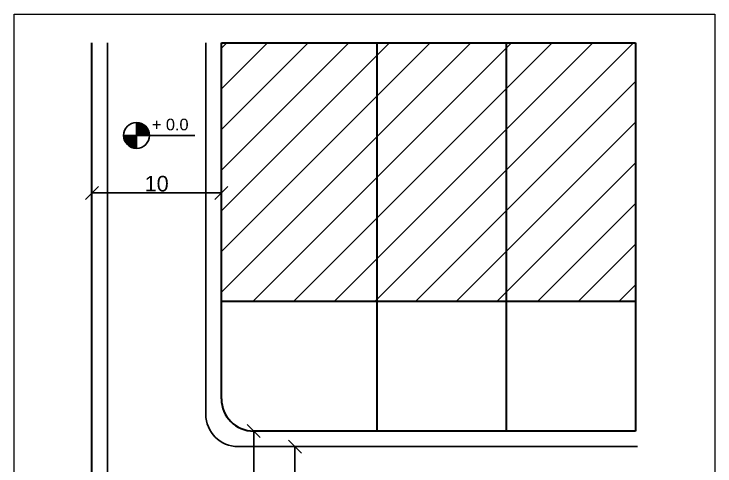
# Model space of a CAD drawing. Header units: millimetres. Extents: x 2099.4 to 2153.6, y 2404.8 to 2485.8.
# Drawn here: x 2099.4 to 2153.6, y 2450.9 to 2485.8 of the extents above; entities that cross this region are included whole.
import ezdxf

# ---------------------------------------------------------------- set-up
doc = ezdxf.new("R2010")
doc.units = ezdxf.units.MM
doc.styles.get("Standard").update_dxf_attribs({"font": 'arial.ttf'})
doc.dimstyles.new('ISO-25', dxfattribs={"dimtxt": 1.2, "dimasz": 1, "dimexe": 0.05, "dimexo": 0.5, "dimgap": 0.1, "dimtad": 1, "dimtxsty": 'Standard', "dimblk": 'OBLIQUE', "dimcen": 2.5, "dimadec": 0, "dimazin": 0, "dimtfac": 1, "dimtmove": 0, "dimatfit": 3, "dimldrblk": 'OBLIQUE', "dimfxl": 0.05, "dimfxlon": 1, "dimarcsym": 0})

# ---------------------------------------------------------------- blocks, each defined once
blk = doc.blocks.new('_Oblique')
at = {"color": 0, "linetype": 'ByBlock', "lineweight": -2}
blk.add_line((-0.5, -0.5), (0.5, 0.5), dxfattribs=at)
blk = doc.blocks.new('*D8')
at = {"color": 0, "lineweight": -2, "transparency": 16777216}
for p, q in [((2105.451, 2472.057), (2105.451, 2471.957)), ((2105.451, 2472.007), (2115.451, 2472.007)), ((2115.451, 2472.057), (2115.451, 2471.957))]:
    blk.add_line(p, q, dxfattribs=at)
at = {"layer": 'Defpoints', "color": 0, "lineweight": 30, "transparency": 16777216}
for p in [(2105.451, 2483.615), (2115.451, 2478.615), (2115.451, 2472.007)]:
    blk.add_point(p, dxfattribs=at)
at = {"color": 0, "lineweight": -2, "transparency": 16777216, "rotation": 180}
blk.add_blockref('_Oblique', (2105.451, 2472.007), dxfattribs=at)
at = {"color": 0, "lineweight": -2, "transparency": 16777216}
blk.add_blockref('_Oblique', (2115.451, 2472.007), dxfattribs=at)
at = {"color": 0, "transparency": 16777216, "insert": (2110.451, 2472.72), "char_height": 1.2, "attachment_point": 5}
blk.add_mtext('10', dxfattribs=at)
blk = doc.blocks.new('*D25')
at = {"color": 0, "lineweight": -2, "transparency": 16777216}
for p, q in [((2117.951, 2453.615), (2118.001, 2453.615)), ((2117.951, 2443.615), (2117.951, 2453.615)), ((2117.951, 2443.615), (2118.001, 2443.615))]:
    blk.add_line(p, q, dxfattribs=at)
at = {"layer": 'Defpoints', "color": 0, "lineweight": 30, "transparency": 16777216}
for p in [(2117.951, 2453.615), (2117.951, 2453.615), (2117.951, 2443.615)]:
    blk.add_point(p, dxfattribs=at)
at = {"color": 0, "lineweight": -2, "transparency": 16777216}
for p, rotation in [((2117.951, 2453.615), 90), ((2117.951, 2443.615), 270)]:
    blk.add_blockref('_Oblique', p, dxfattribs=dict(at, rotation=rotation))
at = {"color": 0, "lineweight": 9, "transparency": 16777216, "insert": (2117.238, 2448.615), "char_height": 1.2, "attachment_point": 5, "rotation": 90}
blk.add_mtext('10', dxfattribs=at)
blk = doc.blocks.new('*D26')
at = {"color": 0, "lineweight": -2, "transparency": 16777216}
for p, q in [((2121.088, 2452.415), (2121.188, 2452.415)), ((2121.138, 2444.815), (2121.138, 2452.415)), ((2121.088, 2444.815), (2121.188, 2444.815))]:
    blk.add_line(p, q, dxfattribs=at)
at = {"layer": 'Defpoints', "color": 0, "lineweight": 30, "transparency": 16777216}
for p in [(2120.039, 2452.415), (2121.138, 2452.415), (2120.039, 2444.815)]:
    blk.add_point(p, dxfattribs=at)
at = {"color": 0, "lineweight": -2, "transparency": 16777216}
for p, rotation in [((2121.138, 2452.415), 90), ((2121.138, 2444.815), 270)]:
    blk.add_blockref('_Oblique', p, dxfattribs=dict(at, rotation=rotation))
at = {"color": 0, "lineweight": 9, "transparency": 16777216, "insert": (2120.316, 2448.615), "char_height": 1.2, "attachment_point": 5, "rotation": 90}
blk.add_mtext('7,6', dxfattribs=at)

msp = doc.modelspace()

# ---------------------------------------------------------------- hatches: boundary and pattern name
at = {"lineweight": 5}
h = msp.add_hatch(dxfattribs=at)
h.set_pattern_fill('ANSI31', color=256, scale=0.7)
h.paths.add_polyline_path([(2147.451, 2483.615), (2137.451, 2483.615), (2137.451, 2463.615), (2147.451, 2463.615)])
h.paths.add_polyline_path([(2137.451, 2483.615), (2127.451, 2483.615), (2127.451, 2463.615), (2137.451, 2463.615)])
h.paths.add_polyline_path([(2127.451, 2483.615), (2115.451, 2483.615), (2115.451, 2463.615), (2127.451, 2463.615)])
h.paths.add_polyline_path([(2145.451, 2443.615), (2135.451, 2443.615), (2135.451, 2423.615), (2145.451, 2423.615)])
h.paths.add_polyline_path([(2125.451, 2443.615), (2117.951, 2443.615, 0.414214), (2115.451, 2441.115), (2115.451, 2423.615), (2125.451, 2423.615)])
h = msp.add_hatch()
h.set_pattern_fill('ANSI31', color=256, scale=0.01)
h.set_pattern_definition([(45, (0, 7.29113), (-0.0224506403, 0.0224506403), [])])
edge = h.paths.add_edge_path()
edge.add_line((2109.899, 2476.454), (2107.899, 2476.454))
edge.add_arc((2108.899, 2476.454), 1, 180, 270)
edge.add_line((2108.899, 2475.454), (2108.899, 2477.454))
edge.add_arc((2108.899, 2476.454), 1, 0, 90, ccw=False)

# ---------------------------------------------------------------- linework, layer by layer
at = {"lineweight": 30}
for p, q in [((2105.451, 2413.403), (2105.451, 2483.615)), ((2115.451, 2483.615), (2147.451, 2483.615)), ((2115.451, 2456.115), (2115.451, 2483.615)), ((2127.451, 2483.615), (2127.451, 2453.615)), ((2137.451, 2483.615), (2137.451, 2453.615)), ((2147.451, 2483.615), (2147.451, 2453.615)), ((2147.451, 2463.615), (2115.451, 2463.615)), ((2147.451, 2453.615), (2117.951, 2453.615))]:
    msp.add_line(p, q, dxfattribs=at)
for p, q in [((2106.651, 2413.403), (2106.651, 2483.615)), ((2114.251, 2454.915), (2114.251, 2483.615)), ((2108.899, 2475.454), (2108.899, 2477.454)), ((2109.899, 2476.454), (2107.899, 2476.454)), ((2108.899, 2476.454), (2113.399, 2476.454)), ((2147.588, 2452.415), (2116.751, 2452.415))]:
    msp.add_line(p, q)
at = {"lineweight": 9}
msp.add_lwpolyline([(2099.433, 2485.829), (2153.586, 2485.829), (2153.586, 2411.514), (2099.433, 2411.514)], close=True, dxfattribs=at)
msp.add_circle((2108.899, 2476.454), 1)
for centre, radius, start, end in [((2108.899, 2476.454), 1, 0, 90), ((2108.899, 2476.454), 1, 180, 270), ((2116.751, 2454.915), 2.5, 180, 270)]:
    msp.add_arc(centre, radius, start, end)
at = {"lineweight": 30}
msp.add_arc((2117.951, 2456.115), 2.5, 180, 270, dxfattribs=at)

# ---------------------------------------------------------------- texts
at = {"insert": (2109.184, 2477.745), "char_height": 0.9, "attachment_point": 1}
msp.add_mtext_dynamic_manual_height_columns('\\pi-2.7,l3.6,t3.6;+ 0.0', width=6.5472, gutter_width=12.5, heights=[0], dxfattribs=at)

# ---------------------------------------------------------------- dimensions: what is measured, and where the dimension line sits
dim = msp.add_linear_dim(base=(2115.451, 2472.007), p1=(2105.451, 2483.615), p2=(2115.451, 2478.615), dimstyle='ISO-25')
dim.commit()
dim.dimension.update_dxf_attribs({"geometry": '*D8', "text_midpoint": (2110.451, 2472.72)})
at = {"lineweight": 9}
for base, p1, p2, picture, middle in [((2117.951, 2453.615), (2117.951, 2443.615), (2117.951, 2453.615), '*D25', (2117.238, 2448.615)), ((2121.138, 2452.415), (2120.039, 2444.815), (2120.039, 2452.415), '*D26', (2120.316, 2448.615))]:
    dim = msp.add_linear_dim(base=base, p1=p1, p2=p2, angle=90, dimstyle='ISO-25', dxfattribs=at)
    dim.commit()
    dim.dimension.update_dxf_attribs({"geometry": picture, "text_midpoint": middle})

doc.saveas('drawing.dxf')
